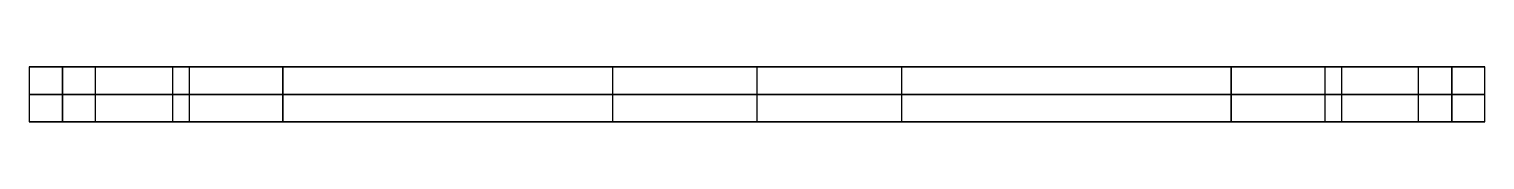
# Model space of a CAD drawing. Header units: millimetres. Extents: x 40 to 172, y -4 to 1.
import ezdxf

# ---------------------------------------------------------------- set-up
doc = ezdxf.new("R2010")
doc.units = ezdxf.units.MM
doc.layers.add('Défaut', color=178, linetype='Continuous', true_color=0x000000)

msp = doc.modelspace()

# ---------------------------------------------------------------- linework, layer by layer
at = {"layer": 'Défaut'}
for p, q in [((40, 1.42, 0), (46.03, 1.42, 15)), ((46.03, 1.42, -15), (40, 1.42, 0)), ((40, 1.42, 0), (40, -3.58, 0)), ((40, 1.42, 0), (43, 1.42, 0)), ((43, 1.42, 0), (43, -3.58, 0)), ((43.02, 1.42, 7.5), (43.02, -3.58, 7.5)), ((43.02, 1.42, -7.5), (43.02, -3.58, -7.5)), ((46.03, 1.42, 15), (63, 1.42, 43)), ((63, 1.42, -43), (46.03, 1.42, -15)), ((46.03, -3.58, 15), (46.03, 1.42, 15)), ((46.03, -3.58, -15), (46.03, 1.42, -15)), ((53, 1.42, -10), (53, -3.58, -10)), ((53, 1.42, 10), (53, -3.58, 10)), ((54.52, 1.42, 29), (54.52, -3.58, 29)), ((54.52, 1.42, -29), (54.52, -3.58, -29)), ((63, 1.42, 43), (149, 1.42, 43)), ((149, 1.42, -43), (63, 1.42, -43)), ((63, -3.58, 43), (63, 1.42, 43)), ((63, -3.58, -43), (63, 1.42, -43)), ((63, 1.42, 0), (63, -3.58, 0)), ((63, 1.42, 0), (92.9, 1.42, 0)), ((92.9, 1.42, 0), (92.9, -3.58, 0)), ((106, 1.42, 43), (106, 1.42, 13.1)), ((106, 1.42, -13.1), (106, 1.42, -43)), ((106, 1.42, 43), (106, -3.58, 43)), ((106, 1.42, -43), (106, -3.58, -43)), ((106, 1.42, -13.1), (106, -3.58, -13.1)), ((106, 1.42, 13.1), (106, -3.58, 13.1)), ((119.1, 1.42, 0), (119.1, -3.58, 0)), ((119.1, 1.42, 0), (149, 1.42, 0)), ((149, 1.42, 43), (165.97, 1.42, 15)), ((165.97, 1.42, -15), (149, 1.42, -43)), ((149, -3.58, 43), (149, 1.42, 43)), ((149, -3.58, -43), (149, 1.42, -43)), ((149, 1.42, 0), (149, -3.58, 0)), ((157.48, 1.42, 29), (157.48, -3.58, 29)), ((157.48, 1.42, -29), (157.48, -3.58, -29)), ((159, 1.42, -10), (159, -3.58, -10)), ((159, 1.42, 10), (159, -3.58, 10)), ((165.97, 1.42, 15), (172, 1.42, 0)), ((172, 1.42, 0), (165.97, 1.42, -15)), ((165.97, -3.58, 15), (165.97, 1.42, 15)), ((165.97, -3.58, -15), (165.97, 1.42, -15)), ((168.98, 1.42, 7.5), (168.98, -3.58, 7.5)), ((168.98, 1.42, -7.5), (168.98, -3.58, -7.5)), ((169, 1.42, 0), (169, -3.58, 0)), ((169, 1.42, 0), (172, 1.42, 0)), ((172, -3.58, 0), (172, 1.42, 0)), ((46.03, -1.08, 15), (40, -1.08, 0)), ((40, -1.08, 0), (46.03, -1.08, -15)), ((63, -1.08, 43), (46.03, -1.08, 15)), ((46.03, -1.08, -15), (63, -1.08, -43)), ((149, -1.08, 43), (63, -1.08, 43)), ((63, -1.08, -43), (149, -1.08, -43)), ((165.97, -1.08, 15), (149, -1.08, 43)), ((149, -1.08, -43), (165.97, -1.08, -15)), ((172, -1.08, 0), (165.97, -1.08, 15)), ((165.97, -1.08, -15), (172, -1.08, 0)), ((40, -3.58, 0), (46.03, -3.58, 15)), ((46.03, -3.58, -15), (40, -3.58, 0)), ((40, -3.58, 0), (43, -3.58, 0)), ((46.03, -3.58, 15), (63, -3.58, 43)), ((63, -3.58, -43), (46.03, -3.58, -15)), ((63, -3.58, 43), (149, -3.58, 43)), ((149, -3.58, -43), (63, -3.58, -43)), ((63, -3.58, 0), (92.9, -3.58, 0)), ((106, -3.58, 43), (106, -3.58, 13.1)), ((106, -3.58, -13.1), (106, -3.58, -43)), ((119.1, -3.58, 0), (149, -3.58, 0)), ((149, -3.58, 43), (165.97, -3.58, 15)), ((165.97, -3.58, -15), (149, -3.58, -43)), ((165.97, -3.58, 15), (172, -3.58, 0)), ((172, -3.58, 0), (165.97, -3.58, -15)), ((169, -3.58, 0), (172, -3.58, 0))]:
    msp.add_line(p, q, dxfattribs=at)
at = {"layer": 'Défaut', "extrusion": (0, -1, 0)}
for centre, radius in [((53, 0, -1.42), 10), ((106, 0, -1.42), 13.1), ((159, 0, -1.42), 10)]:
    msp.add_circle(centre, radius, dxfattribs=at)
at = {"layer": 'Défaut', "extrusion": (0, 1, 0)}
for centre, radius in [((-53, 0, -3.58), 10), ((-106, 0, -3.58), 13.1), ((-159, 0, -3.58), 10)]:
    msp.add_circle(centre, radius, dxfattribs=at)

doc.saveas('drawing.dxf')
